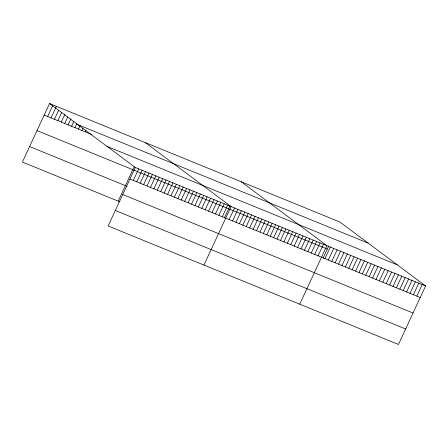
<?xml version="1.0" encoding="UTF-8"?>
<svg xmlns="http://www.w3.org/2000/svg" width="448" height="448" viewBox="0 0 448 448"><rect width="100%" height="100%" fill="white"/><g stroke="black" fill="none" stroke-linecap="round" stroke-linejoin="round"><path stroke-width="0.67" d="M49.554 103.544L135.29 167.485L108.136 225.982L398.446 344.456L425.6 285.953L339.864 222.018L49.554 103.544L22.4 162.047L119.913 201.841M47.611 116.502L52.696 105.549M51.033 117.897L56.398 106.338M54.454 119.291L58.688 110.169M57.876 120.691L61.83 112.174M61.298 122.086L64.966 114.178M64.719 123.48L67.827 116.788M68.141 124.88L70.963 118.793M71.562 126.274L73.819 121.408M74.984 127.669L76.961 123.413M78.406 129.069L80.097 125.418M81.827 130.463L82.953 128.027M85.249 131.858L86.094 130.032M118.205 201.141L134.238 166.594M133.347 180.438L138.712 168.879M136.769 181.832L142.134 170.274M140.19 183.232L145.555 171.674M143.612 184.626L148.977 173.068M147.034 186.021L152.398 174.462M150.455 187.421L155.82 175.862M153.877 188.815L159.242 177.257M157.298 190.21L162.663 178.651M160.72 191.61L166.085 180.051M164.142 193.004L169.506 181.446M167.563 194.398L172.928 182.84M170.985 195.798L176.35 184.24M174.406 197.193L179.771 185.634M177.828 198.587L183.193 187.029M181.25 199.987L186.614 188.429M184.671 201.382L190.036 189.823M188.093 202.776L193.458 191.218M191.514 204.176L196.879 192.618M194.936 205.57L200.301 194.012M198.358 206.965L203.722 195.406M201.779 208.365L207.144 196.806M205.201 209.759L210.566 198.201M208.622 211.154L213.987 199.595M212.038 212.554L217.409 200.995M215.46 213.948L220.83 202.39M218.882 215.342L224.252 203.784M222.303 216.742L227.674 205.184M224.403 217.829L230.042 205.688M203.935 265.082L231.095 206.578L145.359 142.643M229.146 219.537L234.517 207.973M232.568 220.931L237.938 209.373M235.99 222.326L241.36 210.767M239.411 223.726L244.776 212.162M242.833 225.12L248.198 213.562M246.254 226.514L251.619 214.956M249.676 227.914L255.041 216.35M253.098 229.309L258.462 217.75M256.519 230.703L261.884 219.145M259.941 232.103L265.306 220.539M263.362 233.498L268.727 221.939M266.784 234.892L272.149 223.334M270.206 236.292L275.57 224.728M273.627 237.686L278.992 226.128M277.049 239.081L282.414 227.522M280.47 240.481L285.835 228.917M283.892 241.875L289.257 230.317M287.314 243.27L292.678 231.711M290.735 244.67L296.1 233.106M294.157 246.064L299.522 234.506M297.578 247.458L302.943 235.9M301 248.858L306.365 237.294M304.422 250.253L309.786 238.694M307.843 251.647L313.208 240.089M311.265 253.047L316.63 241.483M314.686 254.442L320.051 242.883M318.108 255.836L323.473 244.278M299.74 304.175L326.894 245.672L241.158 181.737M323.109 258.11L328.748 245.969M324.934 258.625L330.299 247.061M328.339 260.014L333.704 248.455M331.738 261.402L337.103 249.844M335.143 262.791L340.508 251.233M338.548 264.18L343.913 252.622M341.953 265.569L347.318 254.01M345.352 266.958L350.722 255.399M348.757 268.346L354.122 256.788M352.162 269.735L357.526 258.177M355.566 271.124L360.931 259.566M358.971 272.513L364.336 260.954M362.37 273.902L367.741 262.343M365.775 275.29L371.14 263.732M369.18 276.679L374.545 265.121M372.585 278.068L377.95 266.51M375.99 279.457L381.354 267.898M379.389 280.846L384.759 269.287M382.794 282.234L388.158 270.676M386.198 283.623L391.563 272.065M389.603 285.012L394.968 273.454M393.008 286.401L398.373 274.842M396.407 287.79L401.772 276.231M399.812 289.178L405.177 277.62M403.217 290.567L408.582 279.009M406.622 291.956L411.986 280.398M410.021 293.345L415.391 281.786M413.426 294.734L418.79 283.175M416.83 296.128L422.195 284.564M77.846 124.645L368.155 243.118M44.19 115.102L91.521 134.417M106.999 146.384L397.309 264.858M135.29 167.485L425.6 285.953M36.999 130.592L327.309 249.066M129.926 179.043L420.235 297.517M29.59 146.552L127.103 186.346M122.735 194.533L413.045 313.006M115.326 210.493L405.636 328.966"/></g></svg>
